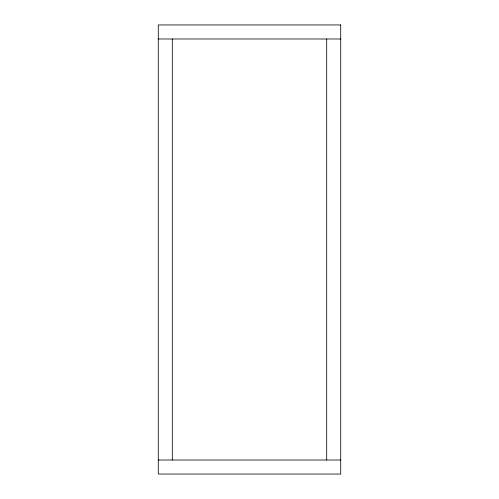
<?xml version="1.0" encoding="UTF-8"?>
<svg xmlns="http://www.w3.org/2000/svg" width="499" height="499" viewBox="0 0 499 499"><rect width="100%" height="100%" fill="white"/><g stroke="black" fill="none" stroke-linecap="round" stroke-linejoin="round"><path stroke-width="0.75" d="M158.277 38.984L340.723 38.984M158.277 460.016L340.723 460.016M326.689 38.984L326.689 460.016M172.311 38.984L172.311 460.016M340.723 24.95L158.277 24.95L158.277 474.05L340.723 474.05L340.723 24.95"/></g></svg>
